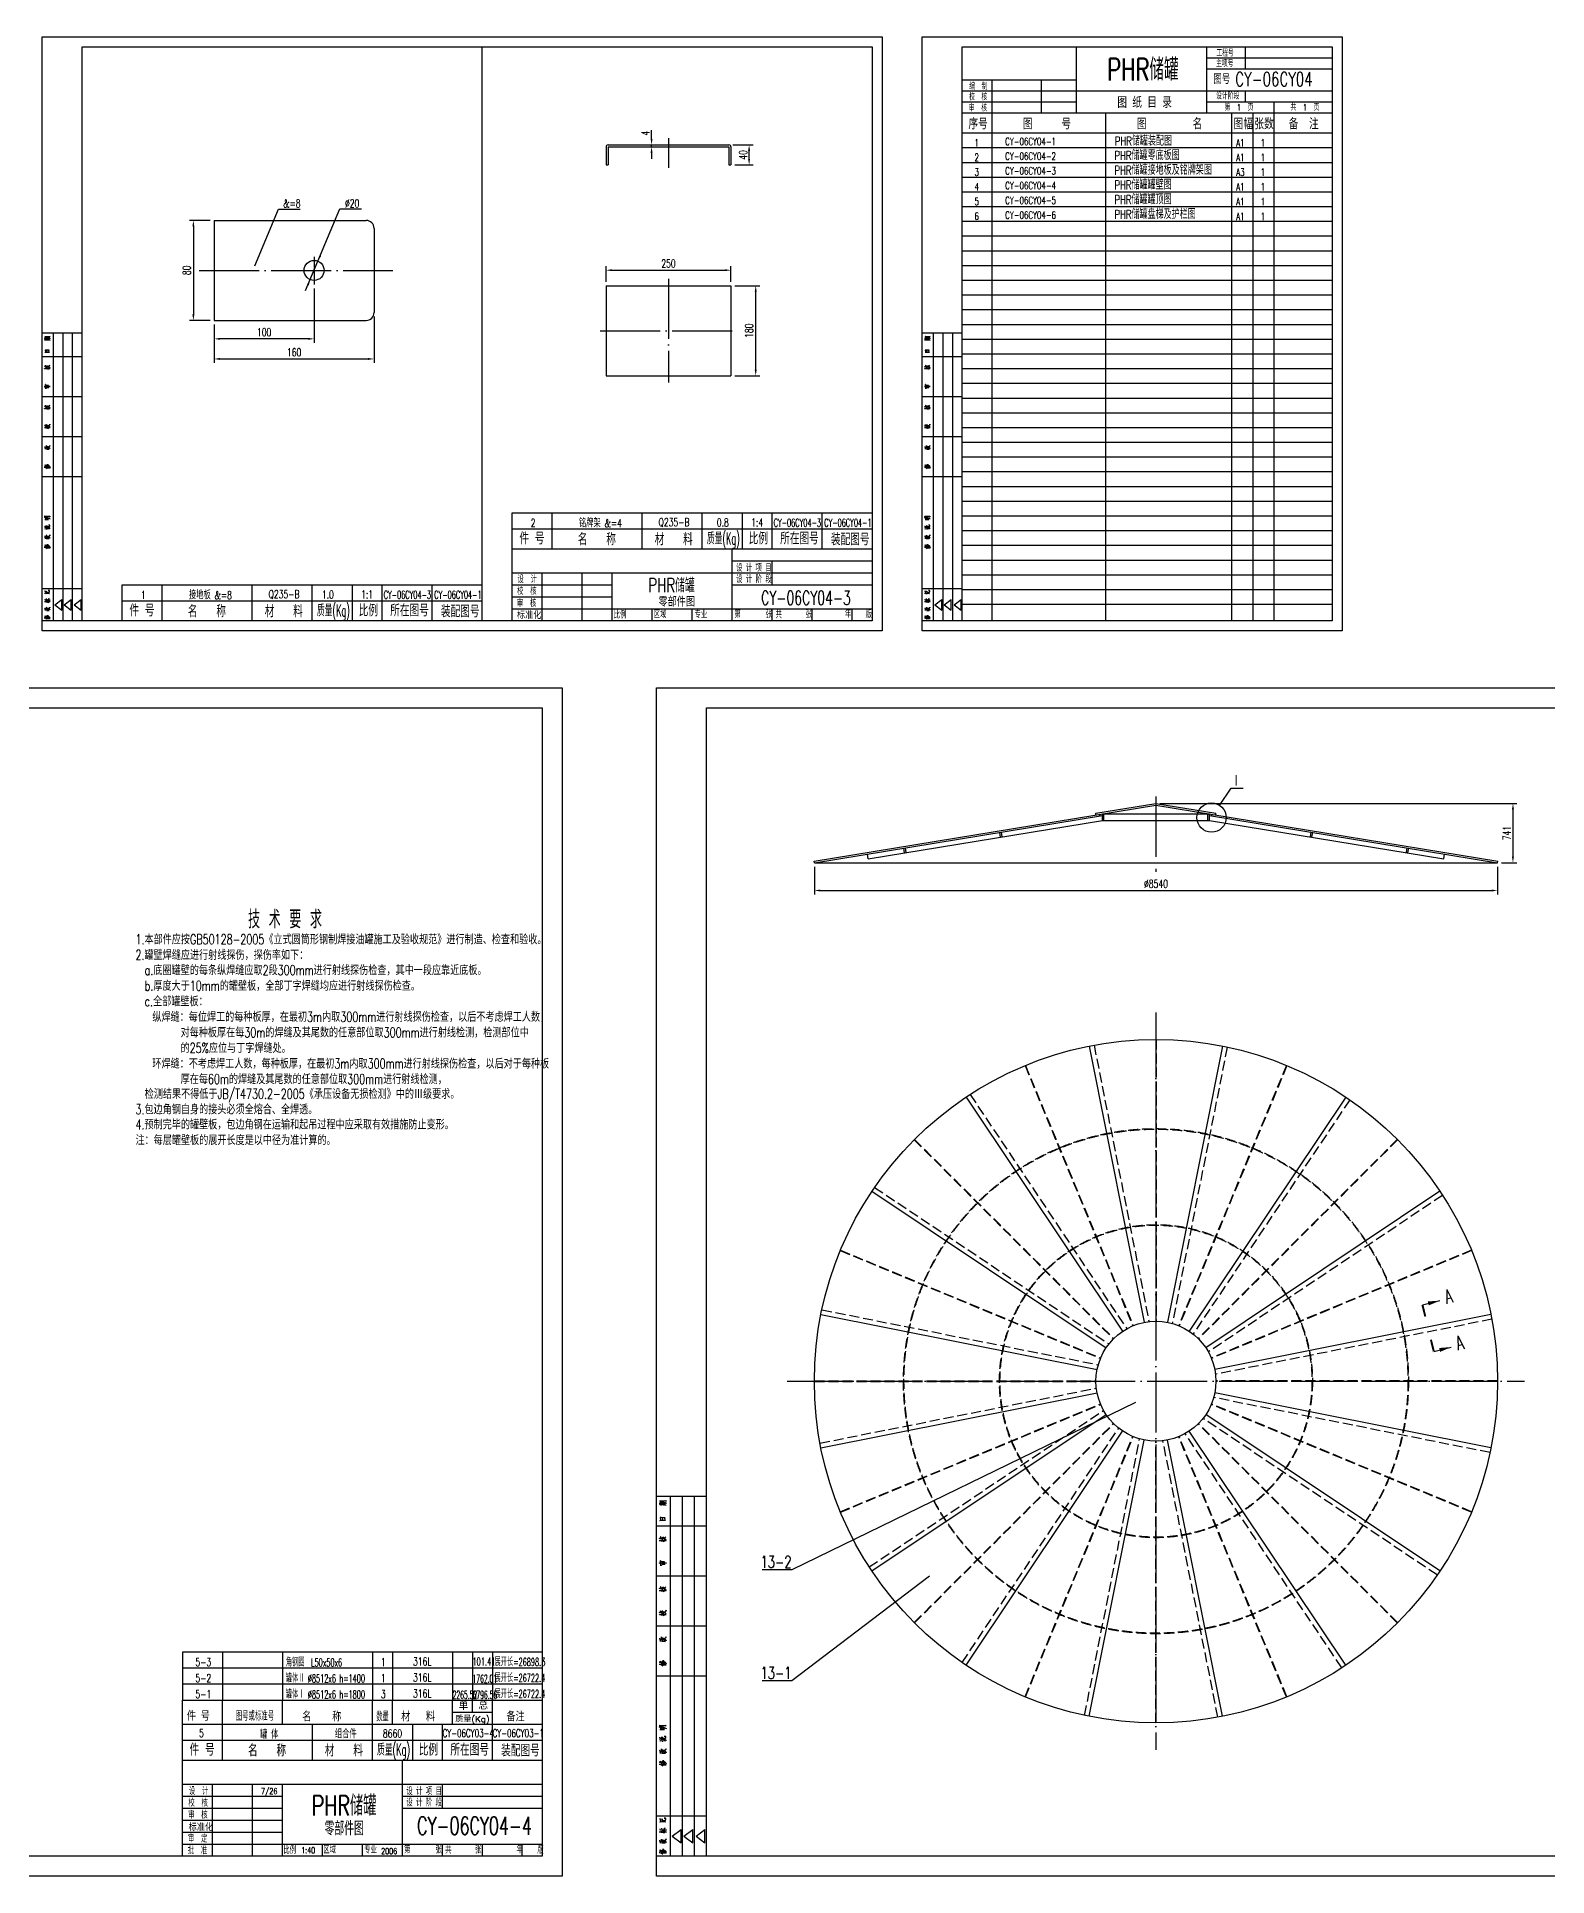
# Model space of a CAD drawing. Extents: x -7275 to 35952, y -7123 to 31390.
# Drawn here: x 7205 to 26087, y 8403 to 31390 of the extents above; entities that cross this region are included whole.
import ezdxf
from ezdxf.enums import TextEntityAlignment as Align

# ---------------------------------------------------------------- set-up
doc = ezdxf.new("R2010")
doc.units = 0
doc.header["$LTSCALE"] = 25
doc.header["$MEASUREMENT"] = 0
doc.linetypes.add('DASHDOT-M', pattern=[36, 30, -3, 0, -3])
doc.linetypes.add('HIDDEN-M', pattern=[7, 5, -2])
doc.layers.get('0').update_dxf_attribs({"linetype": 'CONTINUOUS'})
for name, color, linetype in [('CDR_DIM', 7, 'CONTINUOUS'), ('CDR_DWG1', 4, 'CONTINUOUS'), ('CDR_DWG2', 2, 'CONTINUOUS'), ('CDR_DWG3', 1, 'DASHDOT-M'), ('CDR_DWG5', 6, 'HIDDEN-M'), ('CDR_TEXT', 7, 'CONTINUOUS')]:
    doc.layers.add(name, color=color, linetype=linetype)
doc.styles.add('HZ', font='ROMANS.shx', dxfattribs={"width": 0.7, "height": 100, "bigfont": 'HZ.shx'})

# ---------------------------------------------------------------- blocks, each defined once
blk = doc.blocks.new('SML')
at = {"color": 4, "linetype": 'Continuous'}
for p, q in [((0, 0), (0, 18)), ((0, 10), (180, 10)), ((20, 0), (20, 18)), ((65, 0), (65, 18)), ((95, 0), (95, 18)), ((115, 18), (115, 0)), ((130, 0), (130, 18)), ((155, 0), (155, 18))]:
    blk.add_line(p, q, dxfattribs=at)
at = {"color": 7, "linetype": 'Continuous'}
blk.add_line((0, 18), (180, 18), dxfattribs=at)
at = {"color": 7, "linetype": 'Continuous', "style": 'HZ'}
for s, width, p in [('质量(Kg)', 0.5, (97.34, 2.26)), ('件 号', 0.7, (3.62, 2.26)), ('名   称', 0.7, (32.84, 1.84)), ('材   料', 0.7, (71.25, 1.84)), ('比例', 0.7, (118.23, 2.26)), ('所在图号', 0.7, (134, 2.26)), ('装配图号', 0.7, (159.38, 1.84))]:
    blk.add_text(s, height=6, dxfattribs=dict(at, width=width)).set_placement(p)
blk = doc.blocks.new('MLF')
blk.add_line((180, 8), (0, 8))
at = {"color": 4}
for p, q in [((0, 8), (0, 0)), ((20, 8), (20, 0)), ((50, 8), (50, 0)), ((95, 8), (95, 0)), ((105, 8), (105, 0)), ((135, 8), (135, 0)), ((145, 8), (145, 0)), ((155, 8), (155, 0))]:
    blk.add_line(p, q, dxfattribs=at)
blk = doc.blocks.new('MLR')
at = {"color": 4}
for p, q in [((0, 0), (0, 12)), ((0, 12), (180, 12)), ((20, 0), (20, 12)), ((50, 0), (50, 12)), ((95, 0), (95, 12)), ((105, 0), (105, 12)), ((135, 0), (135, 12)), ((145, 6), (145, 12)), ((155, 0), (155, 12))]:
    blk.add_line(p, q, dxfattribs=at)
blk.add_line((135, 6), (155, 6))
at = {"style": 'HZ'}
for s, p in [('单', (138.18, 7.18)), ('总', (148.03, 7.33))]:
    blk.add_text(s, height=4, dxfattribs=at).set_placement(p)
for s, width, p in [('件 号', 0.7, (2.27, 1.69)), ('图号或标准号', 0.492204, (26.68, 1.69)), ('名    称', 0.7, (59.95, 1.35)), ('数量', 0.471468, (97, 1.35)), ('材   料', 0.7, (109.4, 1.35)), ('备注', 0.7, (162.07, 1.35))]:
    blk.add_text(s, height=5, dxfattribs=dict(at, width=width)).set_placement(p)
at = {"style": 'HZ', "width": 1.22708}
blk.add_text('质量(Kg)', height=3, dxfattribs=at).set_placement((136.46, 1.01), (153.64, 1.01), align=Align.FIT)
blk = doc.blocks.new('TUQA')
at = {"color": 4, "linetype": 'Continuous'}
for p, q in [((-25, 180), (0, 180)), ((-18, 0), (-18, 180)), ((0, 165), (-24.85, 165)), ((0, 140), (-24.85, 140)), ((0, 115), (-24.85, 115)), ((0, 90), (-24.85, 90)), ((0, 20), (-24.85, 20)), ((0, 0), (-25, 0))]:
    blk.add_line(p, q, dxfattribs=at)
at = {"color": 7, "linetype": 'Continuous'}
for p, q in [((-12, 0), (-12, 180)), ((-6, 0), (-6, 180))]:
    blk.add_line(p, q, dxfattribs=at)
at = {"color": 1, "linetype": 'Continuous'}
for p, q in [((-17.08, 10), (-12.71, 13.35)), ((-17.08, 10), (-12.71, 6.65)), ((-12.71, 6.65), (-12.71, 13.35)), ((-11.26, 10), (-6.89, 13.35)), ((-11.26, 10), (-6.89, 6.65)), ((-6.89, 6.65), (-6.89, 13.35)), ((-5.11, 10), (-0.75, 13.35)), ((-5.11, 10), (-0.75, 6.65)), ((-0.75, 6.65), (-0.75, 13.35))]:
    blk.add_line(p, q, dxfattribs=at)
at = {"color": 7, "linetype": 'Continuous'}
for points in [[(-23.7, 176.39), (-23.53, 176.44), (-23.53, 176.44), (-21.25, 176.36)], [(-23.53, 175.69), (-23.35, 175.74), (-23.35, 175.74), (-21.17, 175.74)], [(-23.3, 176.96), (-22.98, 177.03), (-22.98, 177.03), (-22.33, 177.03), (-22.33, 177.03), (-21.63, 177.01), (-21.63, 177.01), (-21.2, 176.96), (-21.2, 176.96), (-20.73, 176.83), (-20.73, 176.83), (-20.44, 176.69), (-20.44, 176.69), (-20, 176.41)], [(-22.95, 177.03), (-23.09, 177.78), (-23.09, 177.78), (-23.18, 177.7), (-23.18, 177.7), (-22.27, 177.7), (-22.27, 177.7), (-22.22, 177.7), (-22.22, 177.7), (-20.9, 177.73), (-20.9, 177.73), (-20.41, 177.7), (-20.41, 177.7), (-20.12, 177.68), (-20.12, 177.68), (-20.03, 177.65), (-20.03, 177.65), (-20.41, 177.28), (-20.41, 177.28), (-20.15, 177.63)], [(-22.74, 175.3), (-22.92, 176.76)], [(-22.25, 175.77), (-22.33, 176.21)], [(-22.22, 177.06), (-22.3, 177.48)], [(-21.75, 175.79), (-21.84, 176.19)], [(-21.46, 177.01), (-21.46, 177.06), (-21.46, 177.06), (-21.55, 177.45)], [(-21.08, 175.22), (-21.31, 176.76), (-21.31, 176.76), (-21.34, 176.69), (-21.34, 176.69), (-21.25, 176.59)], [(-20.99, 176.19), (-20.64, 176.46), (-20.64, 176.46), (-20.5, 176.46), (-20.5, 176.46), (-20.76, 176.36)], [(-20.9, 175.79), (-20.76, 175.77), (-20.76, 175.77), (-20.47, 175.57), (-20.47, 175.57), (-20.26, 175.4), (-20.26, 175.4), (-20.12, 175.22)], [(-23.27, 167.87), (-22.98, 167.92), (-22.98, 167.92), (-22.33, 167.94), (-22.33, 167.94), (-21.66, 167.97), (-21.66, 167.97), (-21.57, 167.97), (-21.57, 167.97), (-21.11, 167.97), (-21.11, 167.97), (-20.5, 167.97), (-20.5, 167.97), (-20.7, 167.97), (-20.7, 167.97), (-20.88, 168.93), (-20.88, 168.93), (-20.67, 169.13), (-20.67, 169.13), (-20.93, 169.18), (-20.93, 169.18), (-21.28, 169.18), (-21.28, 169.18), (-21.95, 169.21), (-21.95, 169.21), (-22.65, 169.23), (-22.65, 169.23), (-23.24, 169.23), (-23.24, 169.23), (-23.15, 169.26), (-23.15, 169.26), (-22.95, 167.94)], [(-21.9, 167.97), (-22.07, 168.93), (-22.07, 168.93), (-22.1, 168.83), (-22.1, 168.83), (-21.98, 168.61)], [(-23.65, 157.77), (-23.5, 157.87), (-23.5, 157.87), (-23.53, 157.84), (-23.53, 157.84), (-20.09, 157.84), (-20.09, 157.84), (-20.35, 157.82), (-20.35, 157.82), (-20.64, 157.84)], [(-23.59, 158.83), (-23.3, 159.01), (-23.3, 159.01), (-23.18, 159.03), (-23.18, 159.03), (-23.09, 159.01)], [(-22.65, 158.41), (-22.89, 159.8), (-22.89, 159.8), (-22.92, 159.7), (-22.92, 159.7), (-22.83, 159.5)], [(-22.68, 158.91), (-22.51, 158.88), (-22.51, 158.88), (-21.81, 158.46), (-21.81, 158.46), (-21.78, 158.41), (-21.78, 158.41), (-21.98, 159.18)], [(-22.62, 158.21), (-22.45, 157.25)], [(-22.42, 157.87), (-21.95, 157.64), (-21.95, 157.64), (-21.6, 157.47), (-21.6, 157.47), (-21.34, 157.32), (-21.34, 157.32), (-21.08, 157.12)], [(-22.36, 159.33), (-22.22, 159.3), (-22.22, 159.3), (-21.78, 159.01), (-21.78, 159.01), (-21.75, 158.98), (-21.75, 158.98), (-21.46, 158.76), (-21.46, 158.76), (-21.17, 158.51), (-21.17, 158.51), (-20.9, 158.24)], [(-22.22, 157.87), (-21.87, 158.19)], [(-21.78, 159.5), (-21.57, 159.43), (-21.57, 159.43), (-21.11, 159.13), (-21.11, 159.13), (-20.82, 158.83), (-20.82, 158.83), (-20.5, 158.51), (-20.5, 158.51), (-20.26, 158.24), (-20.26, 158.24), (-20.09, 158.02)], [(-20.99, 159.03), (-20.5, 159.53), (-20.5, 159.53), (-20.26, 159.63), (-20.26, 159.63), (-20.55, 159.48)], [(-22.86, 145.52), (-23.03, 147.75), (-23.03, 147.75), (-23.12, 147.7), (-23.12, 147.7), (-22.65, 147.4)], [(-21.2, 147.11), (-21.05, 147.21), (-21.05, 147.21), (-22.45, 147.36), (-22.45, 147.36), (-22.33, 147.4), (-22.33, 147.4), (-22.13, 145.84)], [(-23.68, 146.41), (-23.38, 146.56), (-23.38, 146.56), (-23.18, 146.61)], [(-23.18, 145.52), (-22.92, 145.52), (-22.92, 145.52), (-22.71, 145.47), (-22.71, 145.47), (-22.51, 145.42), (-22.51, 145.42), (-22.36, 145.37)], [(-22.77, 146.51), (-22.71, 146.56), (-22.71, 146.56), (-20.06, 146.54), (-20.06, 146.54), (-20.32, 146.49), (-20.32, 146.49), (-20.64, 146.54)], [(-22.39, 145.74), (-22.13, 145.79), (-22.13, 145.79), (-20.85, 145.89), (-20.85, 145.89), (-21.08, 145.87), (-21.08, 145.87), (-21.2, 147.11), (-21.2, 147.11), (-21.23, 146.96), (-21.23, 146.96), (-21.17, 146.69)], [(-21.66, 146.09), (-21.78, 146.98)], [(-23.65, 132.77), (-23.5, 132.87), (-23.5, 132.87), (-23.53, 132.84), (-23.53, 132.84), (-20.09, 132.84), (-20.09, 132.84), (-20.35, 132.82), (-20.35, 132.82), (-20.64, 132.84)], [(-23.59, 133.83), (-23.3, 134.01), (-23.3, 134.01), (-23.18, 134.03), (-23.18, 134.03), (-23.09, 134.01)], [(-22.65, 133.41), (-22.89, 134.8), (-22.89, 134.8), (-22.92, 134.7), (-22.92, 134.7), (-22.83, 134.5)], [(-22.68, 133.91), (-22.51, 133.88), (-22.51, 133.88), (-21.81, 133.46), (-21.81, 133.46), (-21.78, 133.41), (-21.78, 133.41), (-21.98, 134.18)], [(-22.62, 133.21), (-22.45, 132.25)], [(-22.42, 132.87), (-21.95, 132.64), (-21.95, 132.64), (-21.6, 132.47), (-21.6, 132.47), (-21.34, 132.32), (-21.34, 132.32), (-21.08, 132.12)], [(-22.36, 134.33), (-22.22, 134.3), (-22.22, 134.3), (-21.78, 134.01), (-21.78, 134.01), (-21.75, 133.98), (-21.75, 133.98), (-21.46, 133.76), (-21.46, 133.76), (-21.17, 133.51), (-21.17, 133.51), (-20.9, 133.24)], [(-22.22, 132.87), (-21.87, 133.19)], [(-21.78, 134.5), (-21.57, 134.43), (-21.57, 134.43), (-21.11, 134.13), (-21.11, 134.13), (-20.82, 133.83), (-20.82, 133.83), (-20.5, 133.51), (-20.5, 133.51), (-20.26, 133.24), (-20.26, 133.24), (-20.09, 133.02)], [(-20.99, 134.03), (-20.5, 134.53), (-20.5, 134.53), (-20.26, 134.63), (-20.26, 134.63), (-20.55, 134.48)], [(-23.65, 121.81), (-23.38, 121.96), (-23.38, 121.96), (-23.21, 122.01), (-23.21, 122.01), (-23.03, 122.01)], [(-23.65, 120.79), (-23.47, 120.92), (-23.47, 120.92), (-23.53, 120.87), (-23.53, 120.87), (-20.09, 120.87), (-20.09, 120.87), (-20.29, 120.82), (-20.29, 120.82), (-20.58, 120.87)], [(-22.71, 121.44), (-22.92, 122.7), (-22.92, 122.7), (-22.95, 122.6), (-22.95, 122.6), (-22.89, 122.48)], [(-22.68, 121.21), (-22.48, 120.27)], [(-22.51, 122.23), (-22.19, 122.53), (-22.19, 122.53), (-22.04, 122.6), (-22.04, 122.6), (-21.87, 122.7)], [(-22.51, 121.76), (-22.27, 121.74), (-22.27, 121.74), (-21.87, 121.49), (-21.87, 121.49), (-21.57, 121.31), (-21.57, 121.31), (-21.46, 121.21)], [(-22.48, 120.87), (-22.07, 120.72), (-22.07, 120.72), (-21.72, 120.55), (-21.72, 120.55), (-21.4, 120.37), (-21.4, 120.37), (-21.11, 120.17)], [(-22.33, 120.89), (-21.95, 121.24)], [(-22.07, 122.21), (-21.84, 122.23), (-21.84, 122.23), (-21.43, 122.08), (-21.43, 122.08), (-21.11, 121.93), (-21.11, 121.93), (-20.85, 121.76), (-20.85, 121.76), (-20.64, 121.61), (-20.64, 121.61), (-20.44, 121.46), (-20.44, 121.46), (-20.26, 121.29), (-20.26, 121.29), (-20.09, 121.07)], [(-21.66, 121.54), (-21.6, 121.61), (-21.6, 121.61), (-20.26, 122.48), (-20.26, 122.48), (-20.23, 122.95), (-20.23, 122.95), (-20.32, 122.5), (-20.32, 122.5), (-20.44, 122.38)], [(-23.62, 108.88), (-23.27, 108.83), (-23.27, 108.83), (-22.8, 108.68), (-22.8, 108.68), (-22.3, 108.49), (-22.3, 108.49), (-21.98, 108.34), (-21.98, 108.34), (-21.75, 108.24), (-21.75, 108.24), (-21.55, 108.14)], [(-22.95, 107.25), (-23.09, 108.24), (-23.09, 108.24), (-23.18, 108.14), (-23.18, 108.14), (-22.16, 108.02), (-22.16, 108.02), (-22.16, 108.14), (-22.16, 108.14), (-22.04, 107.4), (-22.04, 107.4), (-22.3, 107.35), (-22.3, 107.35), (-21.98, 107.4), (-21.98, 107.4), (-20.67, 107.37)], [(-22.25, 108.49), (-22.42, 109.6), (-22.42, 109.6), (-22.45, 109.48), (-22.45, 109.48), (-22.39, 109.28)], [(-22.3, 109.11), (-22.13, 109.11), (-22.13, 109.11), (-21.66, 109.01), (-21.66, 109.01), (-21.4, 108.91), (-21.4, 108.91), (-21.17, 108.81), (-21.17, 108.81), (-20.96, 108.68), (-20.96, 108.68), (-20.76, 108.54), (-20.76, 108.54), (-20.55, 108.36), (-20.55, 108.36), (-20.41, 108.16), (-20.41, 108.16), (-20.26, 107.97), (-20.26, 107.97), (-20.2, 107.82), (-20.2, 107.82), (-20.15, 107.67)], [(-21.87, 108.36), (-21.84, 108.44), (-21.84, 108.44), (-20.26, 109.21), (-20.26, 109.21), (-20.23, 109.68), (-20.23, 109.68), (-20.32, 109.23), (-20.32, 109.23), (-20.5, 109.11)], [(-20.55, 107.3), (-21.34, 108.07)], [(-23.68, 96.04), (-23.5, 96.02), (-23.5, 96.02), (-23.03, 95.79), (-23.03, 95.79), (-22.98, 95.79), (-22.98, 95.79), (-22.62, 95.59), (-22.62, 95.59), (-22.33, 95.42), (-22.33, 95.42), (-22.1, 95.25), (-22.1, 95.25), (-21.9, 95.1)], [(-23.62, 96.93), (-23.18, 96.76), (-23.18, 96.76), (-22.83, 96.61), (-22.83, 96.61), (-22.57, 96.44), (-22.57, 96.44), (-22.51, 96.41), (-22.51, 96.41), (-22.3, 96.29)], [(-23.06, 96.71), (-23.03, 96.81), (-23.03, 96.81), (-23.15, 97.55), (-23.15, 97.55), (-23.21, 97.5), (-23.21, 97.5), (-22.8, 97.26), (-22.8, 97.26), (-22.45, 97.03), (-22.45, 97.03), (-22.22, 96.83), (-22.22, 96.83), (-22.01, 96.61), (-22.01, 96.61), (-21.81, 96.39), (-21.81, 96.39), (-21.69, 96.24)], [(-22.77, 96.61), (-22.74, 96.71), (-22.74, 96.71), (-21.69, 97.68), (-21.69, 97.68), (-21.72, 98), (-21.72, 98), (-21.72, 97.68), (-21.72, 97.68), (-21.84, 97.55)], [(-22.68, 95.69), (-20.12, 95.69), (-20.12, 95.69), (-20.35, 95.64), (-20.35, 95.64), (-20.79, 95.69)], [(-22.6, 96.07), (-20.9, 96.07), (-20.9, 96.07), (-21.11, 96.04), (-21.11, 96.04), (-21.25, 96.07)], [(-21.98, 97.03), (-21.9, 97.01), (-21.9, 97.01), (-21.87, 96.98), (-21.87, 96.98), (-21.63, 96.74), (-21.63, 96.74), (-21.43, 96.54), (-21.43, 96.54), (-21.28, 96.36)], [(-21.63, 97.23), (-21.52, 97.18), (-21.52, 97.18), (-21.46, 97.16), (-21.46, 97.16), (-21.17, 96.88), (-21.17, 96.88), (-21.14, 96.83), (-21.14, 96.83), (-20.99, 96.69), (-20.99, 96.69), (-20.85, 96.49), (-20.85, 96.49), (-20.7, 96.29)], [(-21.28, 97.45), (-21.08, 97.38), (-21.08, 97.38), (-20.79, 97.11), (-20.79, 97.11), (-20.55, 96.86), (-20.55, 96.86), (-20.41, 96.61), (-20.41, 96.61), (-20.23, 96.36), (-20.23, 96.36), (-20.12, 96.14), (-20.12, 96.14), (-20.06, 95.97)], [(-23.59, 64.51), (-23.27, 64.59), (-23.27, 64.59), (-22.6, 64.59), (-22.6, 64.59), (-22.04, 64.56), (-22.04, 64.56), (-21.6, 64.49), (-21.6, 64.49), (-21.2, 64.36), (-21.2, 64.36), (-20.76, 64.16), (-20.76, 64.16), (-20.44, 63.97), (-20.44, 63.97), (-20.2, 63.74), (-20.2, 63.74), (-20.15, 63.67)], [(-23.27, 64.61), (-23.3, 64.63), (-23.3, 64.63), (-23.38, 65.55), (-23.38, 65.55), (-23.5, 65.4), (-23.5, 65.4), (-23.3, 65.4), (-23.3, 65.4), (-21.14, 65.38), (-21.14, 65.38), (-20.73, 65.38), (-20.73, 65.38), (-20.44, 65.38), (-20.44, 65.38), (-20.12, 65.33), (-20.12, 65.33), (-20.64, 64.91)], [(-22.42, 64.61), (-22.42, 64.66), (-22.42, 64.66), (-22.54, 65.21), (-22.54, 65.21), (-22.57, 65.13), (-22.57, 65.13), (-22.54, 65.06)], [(-21.69, 64.56), (-21.72, 64.61), (-21.72, 64.61), (-21.81, 65.18), (-21.81, 65.18), (-21.84, 65.08), (-21.84, 65.08), (-21.75, 64.98)], [(-23.65, 59.28), (-23.47, 59.3), (-23.47, 59.3), (-22.57, 58.98)], [(-23.44, 58.36), (-23.38, 58.41), (-23.38, 58.41), (-23.03, 58.66), (-23.03, 58.66), (-22.8, 58.68)], [(-23.27, 63.3), (-22.95, 63.37), (-22.95, 63.37), (-21.02, 63.4), (-21.02, 63.4), (-21.25, 63.35), (-21.25, 63.35), (-21.28, 63.4), (-21.28, 63.4), (-21.37, 63.82), (-21.37, 63.82), (-21.11, 63.97), (-21.11, 63.97), (-21.23, 63.99), (-21.23, 63.99), (-22.19, 64.02), (-22.19, 64.02), (-23.15, 64.02), (-23.15, 64.02), (-23.03, 64.06), (-23.03, 64.06), (-23, 63.97), (-23, 63.97), (-22.95, 63.4)], [(-23.24, 57.45), (-22.95, 57.77), (-22.95, 57.77), (-22.8, 57.84), (-22.8, 57.84), (-22.98, 57.74)], [(-22.68, 58.34), (-22.51, 58.39), (-22.51, 58.39), (-21.57, 58.41), (-21.57, 58.41), (-21.75, 58.36), (-21.75, 58.36), (-21.87, 59.33), (-21.87, 59.33), (-21.87, 59.26), (-21.87, 59.26), (-22.68, 59.33), (-22.68, 59.33), (-22.65, 59.38), (-22.65, 59.38), (-22.51, 58.41)], [(-22.16, 63.42), (-22.25, 63.79), (-22.25, 63.79), (-22.25, 63.77)], [(-22.04, 57.1), (-22.01, 57.2), (-22.01, 57.2), (-22.16, 57.87), (-22.16, 57.87), (-22.22, 57.77), (-22.22, 57.77), (-20.47, 57.74), (-20.47, 57.74), (-20.47, 57.72), (-20.47, 57.72), (-21.28, 58.29)], [(-21.72, 58.98), (-21.52, 59.01), (-21.52, 59.01), (-20.64, 58.98), (-20.64, 58.98), (-20.41, 59.01), (-20.41, 59.01), (-20.29, 59.08), (-20.29, 59.08), (-20.26, 59.18), (-20.26, 59.18), (-20.26, 59.85), (-20.26, 59.85), (-21.08, 59.8)], [(-21.69, 58.66), (-21.43, 58.64), (-21.43, 58.64), (-21.08, 58.56), (-21.08, 58.56), (-20.7, 58.39), (-20.7, 58.39), (-20.5, 58.24), (-20.5, 58.24), (-20.23, 58.02), (-20.23, 58.02), (-20.06, 57.82)], [(-23.68, 46.04), (-23.5, 46.02), (-23.5, 46.02), (-23.03, 45.79), (-23.03, 45.79), (-22.98, 45.79), (-22.98, 45.79), (-22.62, 45.59), (-22.62, 45.59), (-22.33, 45.42), (-22.33, 45.42), (-22.1, 45.25), (-22.1, 45.25), (-21.9, 45.1)], [(-23.62, 52.93), (-23.27, 52.88), (-23.27, 52.88), (-22.8, 52.73), (-22.8, 52.73), (-22.3, 52.54), (-22.3, 52.54), (-21.98, 52.39), (-21.98, 52.39), (-21.75, 52.29), (-21.75, 52.29), (-21.55, 52.19)], [(-23.62, 46.93), (-23.18, 46.76), (-23.18, 46.76), (-22.83, 46.61), (-22.83, 46.61), (-22.57, 46.44), (-22.57, 46.44), (-22.51, 46.41), (-22.51, 46.41), (-22.3, 46.29)], [(-23.06, 46.71), (-23.03, 46.81), (-23.03, 46.81), (-23.15, 47.55), (-23.15, 47.55), (-23.21, 47.5), (-23.21, 47.5), (-22.8, 47.26), (-22.8, 47.26), (-22.45, 47.03), (-22.45, 47.03), (-22.22, 46.83), (-22.22, 46.83), (-22.01, 46.61), (-22.01, 46.61), (-21.81, 46.39), (-21.81, 46.39), (-21.69, 46.24)], [(-22.95, 51.3), (-23.09, 52.29), (-23.09, 52.29), (-23.18, 52.19), (-23.18, 52.19), (-22.16, 52.07), (-22.16, 52.07), (-22.16, 52.19), (-22.16, 52.19), (-22.04, 51.45), (-22.04, 51.45), (-22.3, 51.4), (-22.3, 51.4), (-21.98, 51.45), (-21.98, 51.45), (-20.67, 51.42)], [(-22.77, 46.61), (-22.74, 46.71), (-22.74, 46.71), (-21.69, 47.68), (-21.69, 47.68), (-21.72, 48), (-21.72, 48), (-21.72, 47.68), (-21.72, 47.68), (-21.84, 47.55)], [(-22.6, 46.07), (-20.9, 46.07), (-20.9, 46.07), (-21.11, 46.04), (-21.11, 46.04), (-21.25, 46.07)], [(-22.25, 52.54), (-22.42, 53.65), (-22.42, 53.65), (-22.45, 53.53), (-22.45, 53.53), (-22.39, 53.33)], [(-22.3, 53.16), (-22.13, 53.16), (-22.13, 53.16), (-21.66, 53.06), (-21.66, 53.06), (-21.4, 52.96), (-21.4, 52.96), (-21.17, 52.86), (-21.17, 52.86), (-20.96, 52.73), (-20.96, 52.73), (-20.76, 52.59), (-20.76, 52.59), (-20.55, 52.41), (-20.55, 52.41), (-20.41, 52.21), (-20.41, 52.21), (-20.26, 52.02), (-20.26, 52.02), (-20.2, 51.87), (-20.2, 51.87), (-20.15, 51.72)], [(-21.98, 47.03), (-21.9, 47.01), (-21.9, 47.01), (-21.87, 46.98), (-21.87, 46.98), (-21.63, 46.74), (-21.63, 46.74), (-21.43, 46.54), (-21.43, 46.54), (-21.28, 46.36)], [(-21.87, 52.41), (-21.84, 52.49), (-21.84, 52.49), (-20.26, 53.26), (-20.26, 53.26), (-20.23, 53.73), (-20.23, 53.73), (-20.32, 53.28), (-20.32, 53.28), (-20.5, 53.16)], [(-21.63, 47.23), (-21.52, 47.18), (-21.52, 47.18), (-21.46, 47.16), (-21.46, 47.16), (-21.17, 46.88), (-21.17, 46.88), (-21.14, 46.83), (-21.14, 46.83), (-20.99, 46.69), (-20.99, 46.69), (-20.85, 46.49), (-20.85, 46.49), (-20.7, 46.29)], [(-20.55, 51.35), (-21.34, 52.12)], [(-21.28, 47.45), (-21.08, 47.38), (-21.08, 47.38), (-20.79, 47.11), (-20.79, 47.11), (-20.55, 46.86), (-20.55, 46.86), (-20.41, 46.61), (-20.41, 46.61), (-20.23, 46.36), (-20.23, 46.36), (-20.12, 46.14), (-20.12, 46.14), (-20.06, 45.97)], [(-22.68, 45.69), (-20.12, 45.69), (-20.12, 45.69), (-20.35, 45.64), (-20.35, 45.64), (-20.79, 45.69)], [(-23.03, 17.77), (-23.18, 18.76), (-23.18, 18.76), (-23.27, 18.7), (-23.27, 18.7), (-22.22, 18.57), (-22.22, 18.57), (-22.22, 18.7), (-22.22, 18.7), (-22.13, 17.86)], [(-22.45, 17.81), (-22.01, 17.86), (-22.01, 17.86), (-21.02, 17.86), (-21.02, 17.86), (-20.7, 17.88), (-20.7, 17.88), (-20.55, 17.92), (-20.55, 17.92), (-20.47, 17.99), (-20.47, 17.99), (-20.41, 18.09), (-20.41, 18.09), (-20.38, 18.27), (-20.38, 18.27), (-20.35, 18.46), (-20.35, 18.46), (-20.44, 19), (-20.44, 19), (-21.2, 18.96), (-21.2, 18.96), (-20.44, 18.96)], [(-23.65, 12.12), (-20.58, 12.09), (-20.58, 12.09), (-20.03, 12.05), (-20.03, 12.05), (-20.32, 12.03), (-20.32, 12.03), (-20.64, 12.07)], [(-23.38, 17.04), (-23.15, 17.29), (-23.15, 17.29), (-23.03, 17.36), (-23.03, 17.36), (-22.89, 17.36), (-22.89, 17.36), (-23.09, 17.34)], [(-23, 12.78), (-23.18, 13.65)], [(-22.39, 11.62), (-22.57, 12.55)], [(-22.13, 16.8), (-22.27, 17.36), (-22.27, 17.36), (-22.36, 17.27), (-22.36, 17.27), (-20.67, 17.23), (-20.67, 17.23), (-20.5, 17.14), (-20.5, 17.14), (-21.31, 17.66)], [(-22.36, 12.12), (-22.01, 12.01), (-22.01, 12.01), (-21.6, 11.83), (-21.6, 11.83), (-21.23, 11.64), (-21.23, 11.64), (-20.93, 11.47)], [(-22.13, 12.59), (-22.33, 13.99)], [(-22.13, 13.15), (-21.95, 13.22), (-21.95, 13.22), (-20.5, 13.22), (-20.5, 13.22), (-20.17, 13.19), (-20.17, 13.19), (-20.06, 13.17), (-20.06, 13.17), (-20.52, 12.76), (-20.52, 12.76), (-20.12, 13.17)], [(-22.07, 12.16), (-21.69, 12.48)], [(-21.66, 12.87), (-21.55, 12.85), (-21.55, 12.85), (-20.67, 12.4)], [(-21.55, 13.5), (-20.96, 13.88), (-20.96, 13.88), (-20.73, 13.95), (-20.73, 13.95), (-21.11, 13.8)], [(-23.68, 1.91), (-23.5, 1.88), (-23.5, 1.88), (-23.03, 1.69), (-23.03, 1.69), (-22.98, 1.69), (-22.98, 1.69), (-22.62, 1.52), (-22.62, 1.52), (-22.33, 1.37), (-22.33, 1.37), (-22.1, 1.22), (-22.1, 1.22), (-21.9, 1.09)], [(-23.62, 7.91), (-23.27, 7.86), (-23.27, 7.86), (-22.8, 7.73), (-22.8, 7.73), (-22.3, 7.56), (-22.3, 7.56), (-21.98, 7.43), (-21.98, 7.43), (-21.75, 7.35), (-21.75, 7.35), (-21.55, 7.26)], [(-23.62, 2.68), (-23.18, 2.53), (-23.18, 2.53), (-22.83, 2.4), (-22.83, 2.4), (-22.57, 2.25), (-22.57, 2.25), (-22.51, 2.23), (-22.51, 2.23), (-22.3, 2.12)], [(-23.06, 2.49), (-23.03, 2.58), (-23.03, 2.58), (-23.15, 3.22), (-23.15, 3.22), (-23.21, 3.18), (-23.21, 3.18), (-22.8, 2.96), (-22.8, 2.96), (-22.45, 2.77), (-22.45, 2.77), (-22.22, 2.6), (-22.22, 2.6), (-22.01, 2.4), (-22.01, 2.4), (-21.81, 2.21), (-21.81, 2.21), (-21.69, 2.08)], [(-22.95, 6.48), (-23.09, 7.35), (-23.09, 7.35), (-23.18, 7.26), (-23.18, 7.26), (-22.16, 7.15), (-22.16, 7.15), (-22.16, 7.26), (-22.16, 7.26), (-22.04, 6.61), (-22.04, 6.61), (-22.3, 6.57), (-22.3, 6.57), (-21.98, 6.61), (-21.98, 6.61), (-20.67, 6.59)], [(-22.77, 2.4), (-22.74, 2.49), (-22.74, 2.49), (-21.69, 3.33), (-21.69, 3.33), (-21.72, 3.61), (-21.72, 3.61), (-21.72, 3.33), (-21.72, 3.33), (-21.84, 3.22)], [(-22.68, 1.6), (-20.12, 1.6), (-20.12, 1.6), (-20.35, 1.56), (-20.35, 1.56), (-20.79, 1.6)], [(-22.6, 1.93), (-20.9, 1.93), (-20.9, 1.93), (-21.11, 1.91), (-21.11, 1.91), (-21.25, 1.93)], [(-22.25, 7.56), (-22.42, 8.53), (-22.42, 8.53), (-22.45, 8.42), (-22.45, 8.42), (-22.39, 8.25)], [(-22.3, 8.1), (-22.13, 8.1), (-22.13, 8.1), (-21.66, 8.01), (-21.66, 8.01), (-21.4, 7.93), (-21.4, 7.93), (-21.17, 7.84), (-21.17, 7.84), (-20.96, 7.73), (-20.96, 7.73), (-20.76, 7.6), (-20.76, 7.6), (-20.55, 7.45), (-20.55, 7.45), (-20.41, 7.28), (-20.41, 7.28), (-20.26, 7.11), (-20.26, 7.11), (-20.2, 6.98), (-20.2, 6.98), (-20.15, 6.85)], [(-21.98, 2.77), (-21.9, 2.75), (-21.9, 2.75), (-21.87, 2.73), (-21.87, 2.73), (-21.63, 2.51), (-21.63, 2.51), (-21.43, 2.34), (-21.43, 2.34), (-21.28, 2.19)], [(-21.87, 7.45), (-21.84, 7.52), (-21.84, 7.52), (-20.26, 8.19), (-20.26, 8.19), (-20.23, 8.6), (-20.23, 8.6), (-20.32, 8.21), (-20.32, 8.21), (-20.5, 8.1)], [(-21.63, 2.94), (-21.52, 2.9), (-21.52, 2.9), (-21.46, 2.88), (-21.46, 2.88), (-21.17, 2.64), (-21.17, 2.64), (-21.14, 2.6), (-21.14, 2.6), (-20.99, 2.47), (-20.99, 2.47), (-20.85, 2.29), (-20.85, 2.29), (-20.7, 2.12)], [(-20.55, 6.53), (-21.34, 7.19)], [(-21.28, 3.14), (-21.08, 3.07), (-21.08, 3.07), (-20.79, 2.83), (-20.79, 2.83), (-20.55, 2.62), (-20.55, 2.62), (-20.41, 2.4), (-20.41, 2.4), (-20.23, 2.19), (-20.23, 2.19), (-20.12, 1.99), (-20.12, 1.99), (-20.06, 1.84)]]:
    blk.add_lwpolyline(points, dxfattribs=at)

msp = doc.modelspace()

# ---------------------------------------------------------------- linework, layer by layer
for p, q in [((12773, 24090), (12773, 31265)), ((21829, 31129), (23400, 31129)), ((18775, 30853), (20197, 30853)), ((21829, 30991), (23400, 30991)), ((18775, 30715), (23400, 30715)), ((18775, 30577), (20197, 30577)), ((21829, 30577), (23400, 30577)), ((18775, 30439), (23400, 30439)), ((14891, 30114), (14891, 30224)), ((23400, 30185), (18775, 30185)), ((14891, 30014), (14891, 30039)), ((14891, 29939), (14891, 29864)), ((15908, 30039), (16160, 30039)), ((16110, 29864), (16110, 29964)), ((23400, 30001), (18775, 30001)), ((15933, 29789), (16160, 29789)), ((23400, 29817), (18775, 29817)), ((23400, 29633), (18775, 29633)), ((23400, 29449), (18775, 29449)), ((9931, 28528), (10226, 29236)), ((10226, 29236), (10496, 29236)), ((10566, 28218), (10994, 29239)), ((10994, 29239), (11264, 29239)), ((23400, 29265), (18775, 29265)), ((9372, 29096), (9113, 29096)), ((9163, 29021), (9163, 27921)), ((23400, 29081), (18775, 29081)), ((23400, 28897), (18775, 28897)), ((14321, 28330), (14321, 28523)), ((15883, 28330), (15883, 28523)), ((23400, 28713), (18775, 28713)), ((23400, 28529), (18775, 28529)), ((14396, 28473), (15808, 28473)), ((15933, 28280), (16243, 28280)), ((23400, 28345), (18775, 28345)), ((10672, 28246), (10672, 27565)), ((16193, 27230), (16193, 28205)), ((23400, 28161), (18775, 28161)), ((9372, 27846), (9113, 27846)), ((11422, 27896), (11422, 27314)), ((23400, 27976), (18775, 27976)), ((9422, 27796), (9422, 27565)), ((9422, 27796), (9422, 27314)), ((10597, 27615), (9497, 27615)), ((23400, 27792), (18775, 27792)), ((23400, 27608), (18775, 27608)), ((9497, 27364), (11347, 27364)), ((23400, 27424), (18775, 27424)), ((15933, 27155), (16243, 27155)), ((23400, 27240), (18775, 27240)), ((23400, 27056), (18775, 27056)), ((23400, 26872), (18775, 26872)), ((23400, 26688), (18775, 26688)), ((23400, 26504), (18775, 26504)), ((23400, 26320), (18775, 26320)), ((23400, 26136), (18775, 26136)), ((23400, 25952), (18775, 25952)), ((23400, 25768), (18775, 25768)), ((23400, 25583), (18775, 25583)), ((23400, 25399), (18775, 25399)), ((23400, 25215), (18775, 25215)), ((23400, 25031), (18775, 25031)), ((23400, 24847), (18775, 24847)), ((23400, 24663), (18775, 24663)), ((23400, 24479), (18775, 24479)), ((23400, 24295), (18775, 24295)), ((21246, 21809), (25709, 21809)), ((25659, 21734), (25659, 21143)), ((16926, 21018), (16926, 20671)), ((25466, 21018), (25466, 20671)), ((25516, 21068), (25709, 21068)), ((17001, 20721), (25391, 20721))]:
    msp.add_line(p, q)
at = {"color": 4, "linetype": 'Continuous'}
for p, q in [((13148, 24990), (17648, 24990)), ((13148, 24090), (13148, 24990)), ((15898, 24090), (15898, 24990)), ((15898, 24840), (17648, 24840)), ((16398, 24540), (16398, 24840)), ((13148, 24690), (15898, 24690)), ((13523, 24090), (13523, 24690)), ((14023, 24090), (14023, 24690)), ((14398, 24090), (14398, 24690)), ((15898, 24540), (17648, 24540)), ((14398, 24240), (15898, 24240)), ((14898, 24090), (14898, 24240)), ((15398, 24090), (15398, 24240)), ((15898, 24240), (17648, 24240)), ((16398, 24090), (16398, 24240)), ((16898, 24090), (16898, 24240)), ((17398, 24090), (17398, 24240)), ((9025, 9853), (13525, 9853)), ((9025, 8653), (9025, 9853)), ((11775, 8653), (11775, 9853)), ((9025, 9553), (13525, 9553)), ((9400, 8653), (9400, 9553)), ((9900, 8653), (9900, 9553)), ((10275, 8653), (10275, 9553)), ((12275, 9253), (12275, 9553)), ((11775, 9253), (13525, 9253)), ((10275, 8803), (11775, 8803)), ((10775, 8653), (10775, 8803)), ((11275, 8653), (11275, 8803)), ((11775, 8803), (13525, 8803)), ((12275, 8653), (12275, 8803)), ((12775, 8653), (12775, 8803)), ((13275, 8653), (13275, 8803))]:
    msp.add_line(p, q, dxfattribs=at)
at = {"color": 7, "linetype": 'Continuous'}
for p, q in [((15898, 24690), (17648, 24690)), ((13148, 24540), (14398, 24540)), ((13148, 24390), (14398, 24390)), ((13148, 24240), (14398, 24240)), ((13148, 24240), (14398, 24240)), ((13148, 24240), (14398, 24240)), ((9025, 9403), (10275, 9403)), ((9025, 9253), (10275, 9253)), ((11775, 9403), (13525, 9403)), ((9025, 9103), (10275, 9103)), ((9025, 8953), (10275, 8953)), ((9025, 8803), (10275, 8803))]:
    msp.add_line(p, q, dxfattribs=at)
at = {"color": 4}
for p, q in [((-6600, 23003), (13525, 23003)), ((13525, 23003), (13525, 8653)), ((15577, 23003), (35702, 23003)), ((15577, 8653), (15577, 23003)), ((13525, 8653), (-6600, 8653)), ((35702, 8653), (15577, 8653))]:
    msp.add_line(p, q, dxfattribs=at)
for points in [[(7273, 23965), (7273, 31390), (17773, 31390), (17773, 23965)], [(18275, 23965), (18275, 31390), (23525, 31390), (23525, 23965)], [(-7225, 8403), (-7225, 23253), (13775, 23253), (13775, 8403)], [(14952, 8403), (14952, 23253), (35952, 23253), (35952, 8403)]]:
    msp.add_lwpolyline(points, close=True)
for points in [[(7773, 24090), (7773, 31265), (17648, 31265), (17648, 24090)], [(18775, 24090), (18775, 31265), (23400, 31265), (23400, 24090)]]:
    msp.add_lwpolyline(points, close=True, dxfattribs=at)
for points in [[(20941, 14322), (16645, 12231), (16274, 12231)], [(18366, 12152), (16645, 10843), (16274, 10843)]]:
    msp.add_lwpolyline(points)
for points in [[(14878, 30114), (14903, 30114), (14891, 30039)], [(14878, 29939), (14903, 29939), (14891, 30014)], [(16097, 29964), (16122, 29964), (16110, 30039)], [(16097, 29864), (16122, 29864), (16110, 29789)], [(9150, 29021), (9175, 29021), (9163, 29096)], [(10738, 28660), (10761, 28651), (10721, 28586)], [(10583, 28292), (10606, 28282), (10624, 28356)], [(14396, 28486), (14396, 28461), (14321, 28473)], [(15808, 28486), (15808, 28461), (15883, 28473)], [(16180, 28205), (16205, 28205), (16193, 28280)], [(9150, 27921), (9175, 27921), (9163, 27846)], [(9497, 27628), (9497, 27603), (9422, 27615)], [(10597, 27628), (10597, 27603), (10672, 27615)], [(9497, 27377), (9497, 27352), (9422, 27364)], [(11347, 27377), (11347, 27352), (11422, 27364)], [(16180, 27230), (16205, 27230), (16193, 27155)], [(25646, 21734), (25671, 21734), (25659, 21809)], [(25646, 21143), (25671, 21143), (25659, 21068)], [(17001, 20734), (17001, 20709), (16926, 20721)], [(25391, 20734), (25391, 20709), (25466, 20721)]]:
    msp.add_solid(points)
at = {"layer": 'CDR_DIM'}
for p, q in [((20197, 31265), (20197, 30439)), ((21829, 31265), (21829, 30439)), ((22312, 31265), (22312, 30991)), ((19144, 30853), (19144, 30439)), ((19762, 30853), (19762, 30439)), ((22312, 30715), (22312, 30577)), ((22669, 30577), (22669, 24090)), ((19144, 30439), (19144, 24090)), ((20567, 30439), (20567, 24090)), ((22142, 30439), (22142, 24090)), ((22409, 30439), (22409, 24090))]:
    msp.add_line(p, q, dxfattribs=at)
at = {"layer": 'CDR_DWG1'}
for p, q in [((14321, 30014), (14321, 29789)), ((14346, 30039), (15858, 30039)), ((14346, 30014), (15858, 30014)), ((14346, 30014), (14346, 29789)), ((15858, 30014), (15858, 29789)), ((15883, 30014), (15883, 29789)), ((14321, 29789), (14346, 29789)), ((15858, 29789), (15883, 29789)), ((9422, 29096), (11322, 29096)), ((9422, 29096), (9422, 27846)), ((11422, 28996), (11422, 27946)), ((14321, 28280), (14321, 27155)), ((14321, 28280), (15883, 28280)), ((15883, 28280), (15883, 27155)), ((9422, 27846), (11322, 27846)), ((14321, 27155), (15883, 27155)), ((16922, 21088), (21196, 21789)), ((16926, 21068), (20526, 21659)), ((20446, 21686), (21196, 21809)), ((20446, 21666), (20446, 21686)), ((20496, 21654), (20496, 21674)), ((20526, 21598), (20526, 21679)), ((20526, 21679), (21866, 21679)), ((20546, 21598), (20546, 21679)), ((21196, 21809), (21946, 21686)), ((21196, 21789), (25469, 21088)), ((21846, 21598), (21846, 21679)), ((21866, 21598), (21866, 21679)), ((21866, 21659), (25466, 21068)), ((21896, 21654), (21896, 21674)), ((21946, 21666), (21946, 21686)), ((17598, 21118), (20526, 21598)), ((19240, 21448), (19249, 21389)), ((19259, 21451), (19269, 21392)), ((20526, 21598), (21866, 21598)), ((21866, 21598), (24793, 21118)), ((23132, 21451), (23122, 21392)), ((23152, 21448), (23142, 21389)), ((17598, 21118), (17588, 21177)), ((18040, 21251), (18049, 21192)), ((18059, 21254), (18069, 21195)), ((24332, 21254), (24322, 21195)), ((24352, 21251), (24342, 21192)), ((24793, 21118), (24803, 21177)), ((16926, 21068), (16922, 21088)), ((16926, 21068), (25466, 21068)), ((25466, 21068), (25469, 21088)), ((20363, 18777), (21049, 15325)), ((22029, 18777), (21342, 15325)), ((18823, 18140), (20779, 15213)), ((23568, 18140), (21612, 15213)), ((17645, 16962), (20572, 15006)), ((24746, 16962), (21819, 15006)), ((17008, 15422), (20460, 14736)), ((25384, 15422), (21931, 14736)), ((17008, 13756), (20460, 14443)), ((25384, 13756), (21931, 14443)), ((17645, 12217), (20572, 14173)), ((24746, 12217), (21819, 14173)), ((18823, 11039), (20779, 13966)), ((20363, 10401), (21049, 13854)), ((22029, 10401), (21342, 13854)), ((23568, 11039), (21612, 13966))]:
    msp.add_line(p, q, dxfattribs=at)
for centre, radius in [((10672, 28471), 125), ((21196, 14589), 4270), ((21196, 14589), 750)]:
    msp.add_circle(centre, radius, dxfattribs=at)
for centre, radius, start, end in [((14346, 30014), 25, 90, 180), ((15858, 30014), 25, 0, 90), ((11322, 28996), 100, 0, 90), ((11322, 27946), 100, 270, 0)]:
    msp.add_arc(centre, radius, start, end, dxfattribs=at)
at = {"layer": 'CDR_DWG2'}
for p, q in [((21992, 21785), (22135, 22002)), ((22135, 22002), (22285, 22002)), ((24527, 15543), (24746, 15596)), ((24669, 14962), (24887, 15015))]:
    msp.add_line(p, q, dxfattribs=at)
msp.add_circle((21891, 21632), 183, dxfattribs=at)
for points in [[(24746, 15596), (24594, 15585), (24606, 15536)], [(24887, 15015), (24736, 15004), (24748, 14955)]]:
    msp.add_solid(points, dxfattribs=at)
for points in [[(24539, 15546), (24515, 15540), (24575, 15400), (24551, 15394)], [(24657, 14959), (24681, 14965), (24621, 15105), (24645, 15111)], [(24657, 14959), (24681, 14965), (24633, 15056), (24657, 15062)]]:
    msp.add_trace(points, dxfattribs=at)
at = {"layer": 'CDR_DWG3', "linetype": 'DASHDOT-M'}
for p, q in [((15102, 30124), (15102, 29753)), ((10672, 28641), (10672, 28296)), ((9235, 28471), (11658, 28471)), ((15102, 28364), (15102, 27071)), ((14249, 27717), (15952, 27717)), ((21196, 21894), (21196, 20954)), ((21196, 19198), (21196, 9981)), ((16587, 14589), (25804, 14589))]:
    msp.add_line(p, q, dxfattribs=at)
at = {"layer": 'CDR_DWG5', "linetype": 'HIDDEN-M'}
for p, q in [((21193, 18859), (21193, 15339)), ((21199, 18859), (21199, 15339)), ((20422, 18789), (21109, 15334)), ((22087, 18765), (21400, 15311)), ((19559, 18533), (20906, 15281)), ((19564, 18535), (20911, 15283)), ((22827, 18535), (21480, 15283)), ((22833, 18533), (21485, 15281)), ((18874, 18173), (20830, 15244)), ((23618, 18106), (21661, 15178)), ((18174, 17606), (20663, 15117)), ((18178, 17611), (20667, 15122)), ((24213, 17611), (21724, 15122)), ((24217, 17606), (21728, 15117)), ((17679, 17011), (20607, 15054)), ((24779, 16911), (21851, 14955)), ((17250, 16221), (20502, 14874)), ((17252, 16226), (20504, 14879)), ((25139, 16226), (21887, 14879)), ((25142, 16221), (21890, 14874)), ((17020, 15481), (20474, 14794)), ((25395, 15363), (21941, 14676)), ((16926, 14592), (20446, 14592)), ((16926, 14586), (20446, 14586)), ((16996, 13815), (20451, 14502)), ((25466, 14592), (21946, 14592)), ((25466, 14586), (21946, 14586)), ((17250, 12958), (20502, 14305)), ((17252, 12952), (20504, 14299)), ((25139, 12952), (21887, 14299)), ((25142, 12958), (21890, 14305)), ((25372, 13697), (21917, 14385)), ((17612, 12267), (20541, 14224)), ((18174, 11572), (20663, 14061)), ((18178, 11568), (20667, 14057)), ((24213, 11568), (21724, 14057)), ((24217, 11572), (21728, 14061)), ((24712, 12167), (21784, 14124)), ((18774, 11073), (20730, 14001)), ((19559, 10645), (20906, 13898)), ((19564, 10643), (20911, 13895)), ((20304, 10413), (20991, 13868)), ((21193, 10319), (21193, 13839)), ((21199, 10319), (21199, 13839)), ((21970, 10390), (21283, 13844)), ((22827, 10643), (21480, 13895)), ((22833, 10645), (21485, 13898)), ((23518, 11006), (21561, 13934))]:
    msp.add_line(p, q, dxfattribs=at)
for radius in [3156, 3150, 1956, 1950]:
    msp.add_circle((21196, 14589), radius, dxfattribs=at)

# ---------------------------------------------------------------- block references
for name, p, xscale, yscale, zscale in [('TUQA', (7773, 24090), 20, 20, 20.00000000000001), ('TUQA', (18775, 24090), 20.00000000000002, 20.00000000000002, 20.00000000000002), ('SML', (13148, 24990), 25.00000000738465, 25.00000000738465, 25.00000000738465), ('SML', (8273, 24090), 25, 25, 25.00000000000001), ('TUQA', (15577, 8653), 25, 25, 25), ('MLF', (9025, 11003), 25.00000000000009, 25.00000000000009, 25.00000000000009), ('MLF', (9025, 10803), 25.00000000000009, 25.00000000000009, 25.00000000000009), ('MLF', (9025, 10603), 25.00000000000009, 25.00000000000009, 25.00000000000009), ('MLR', (9025, 10303), 25.00000000000009, 25.00000000000009, 25.00000000000009), ('SML', (9025, 9853), 25.00000000000009, 25.00000000000009, 25.00000000000009)]:
    msp.add_blockref(name, p, dxfattribs=dict(xscale=xscale, yscale=yscale, zscale=zscale))

# ---------------------------------------------------------------- texts
at = {"linetype": 'Continuous', "style": 'HZ'}
for s, height, width, p in [('主项号', 80.5, 0.7, (21946, 31014)), ('工程号', 80.5, 0.7, (21950, 31146)), ('编  制', 80.5, 0.7, (18861, 30730)), ('图号', 116, 0.7, (21914, 30802)), ('校  核', 80.5, 0.7, (18859, 30597)), ('设计阶段', 80.5, 0.7, (21946, 30611)), ('审  核', 80.5, 0.7, (18856, 30459)), ('第  1  页', 80.5, 0.7, (22054, 30468)), ('共  1  页', 80.5, 0.7, (22878, 30468)), ('设  计', 87.5, 0.7, (13214, 24564)), ('设 计 项 目', 87.5, 0.7, (15947, 24707)), ('设 计 阶 段', 87.5, 0.7, (15947, 24566)), ('校  核', 87.5, 0.7, (13209, 24417)), ('标准化', 87.5, 0.9, (13207, 24115)), ('审  核', 87.5, 0.7, (13206, 24266)), ('比例', 87.5, 0.7, (14417, 24121)), ('区域', 87.5, 0.7, (14916, 24127)), ('专业', 87.5, 0.7, (15428, 24126)), ('第', 87.5, 0.7, (15926, 24130)), ('张', 87.5, 0.7, (16318, 24127)), ('共', 87.5, 0.7, (16441, 24124)), ('张', 87.5, 0.7, (16815, 24127)), ('年', 87.5, 0.7, (17307, 24134)), ('版', 87.5, 0.7, (17566, 24128)), ('设  计', 87.5, 0.7, (9106, 9421)), ('设 计 项 目', 87.5, 0.7, (11825, 9418)), ('校  核', 87.5, 0.7, (9100, 9273)), ('审  核', 87.5, 0.7, (9097, 9123)), ('设 计 阶 段', 87.5, 0.7, (11825, 9276)), ('标准化', 87.5, 0.9, (9103, 8968)), ('批  准', 87.5, 0.7, (9092, 8679)), ('审  定', 87.5, 0.7, (9095, 8826)), ('比例', 87.5, 0.7, (10287, 8682)), ('区域', 87.5, 0.7, (10786, 8688)), ('专业', 87.5, 0.7, (11298, 8687)), ('第', 87.5, 0.7, (11796, 8690)), ('张', 87.5, 0.7, (12188, 8688)), ('共', 87.5, 0.7, (12310, 8685)), ('张', 87.5, 0.7, (12684, 8688)), ('年', 87.5, 0.7, (13202, 8691)), ('版', 87.5, 0.7, (13462, 8684))]:
    msp.add_text(s, height=height, dxfattribs=dict(at, width=width)).set_placement(p)
at = {"color": 7, "linetype": 'Continuous', "style": 'HZ', "width": 0.7}
for s, height, p in [('图 纸 目 录', 138.1, (20713, 30502)), ('序号', 138.1, (18852, 30234)), ('图     号', 138.1, (19533, 30234)), ('图        名', 138.1, (20957, 30234)), ('图幅', 138.1, (22166, 30234)), ('张数', 138.1, (22426, 30234)), ('备  注', 138.1, (22856, 30234)), ('CY-06CY04-1', 92.04, (19311, 30036)), ('PHR储罐装配图', 110.4, (20682, 30031)), ('2', 92, (18928, 29838)), ('1', 92, (18928, 30019)), ('CY-06CY04-2', 92.04, (19311, 29852)), ('PHR储罐零底板图', 110.4, (20678, 29851)), ('A1', 92, (22199, 30019)), ('A1', 92, (22199, 29836)), ('1', 92, (22504, 30019)), ('1', 92, (22504, 29836)), ('3', 92, (18928, 29654)), ('CY-06CY04-3', 92.04, (19311, 29668)), ('PHR储罐接地板及铭牌架图', 110.45, (20678, 29667)), ('A3', 92, (22199, 29652)), ('1', 92, (22504, 29652)), ('4', 92, (18928, 29470)), ('CY-06CY04-4', 92.04, (19311, 29484)), ('PHR储罐罐壁图', 110.4, (20678, 29483)), ('A1', 92, (22199, 29468)), ('1', 92, (22504, 29468)), ('5', 92, (18928, 29286)), ('CY-06CY04-5', 92.04, (19311, 29300)), ('CY-06CY04-6', 92.04, (19311, 29116)), ('PHR储罐罐顶图', 110.4, (20678, 29299)), ('PHR储罐盘梯及护栏图', 110.45, (20678, 29115)), ('A1', 92, (22199, 29284)), ('1', 92, (22504, 29284)), ('6', 92, (18928, 29102)), ('A1', 92, (22199, 29100)), ('1', 92, (22504, 29100)), ('技 术 要 求', 225, (9847, 20248)), ('1.本部件应按GB50128-2005《立式圆筒形钢制焊接油罐施工及验收规范》进行制造、检查和验收。', 125, (8439, 20049)), ('2.罐壁焊缝应进行射线探伤，探伤率如下：', 125, (8439, 19854)), ('a.底圈罐壁的每条纵焊缝应取2段300mm进行射线探伤检查，其中一段应靠近底板。', 125, (8554, 19664)), ('b.厚度大于10mm的罐壁板，全部丁字焊缝均应进行射线探伤检查。', 125, (8554, 19469)), ('c.全部罐壁板：', 125, (8554, 19275)), ('纵焊缝：每位焊工的每种板厚，在最初3m内取300mm进行射线探伤检查，以后不考虑焊工人数，', 125, (8650, 19080)), ('对每种板厚在每30m的焊缝及其尾数的任意部位取300mm进行射线检测，检测部位中', 125, (9003, 18885)), ('环焊缝：不考虑焊工人数，每种板厚，在最初3m内取300mm进行射线探伤检查，以后对于每种板', 125, (8650, 18496)), ('的25%应位与丁字焊缝处。', 125, (9003, 18691)), ('厚在每60m的焊缝及其尾数的任意部位取300mm进行射线检测，', 125, (9003, 18302)), ('检测结果不得低于JB/T4730.2-2005《承压设备无损检测》中的Ⅲ级要求。', 125, (8554, 18117)), ('3.包边角钢自身的接头必须全熔合、全焊透。', 125, (8439, 17924)), ('4.预制完毕的罐壁板，包边角钢在运输和起吊过程中应采取有效措施防止变形。', 125, (8439, 17735)), ('注：每层罐壁板的展开长度是以中径为准计算的。', 125, (8439, 17540))]:
    msp.add_text(s, height=height, dxfattribs=at).set_placement(p)
at = {"style": 'HZ', "width": 0.7}
for s, p in [('&=8', (10286, 29258)), ('%%C20', (11058, 29258))]:
    msp.add_text(s, height=100, dxfattribs=at).set_placement(p)
at = {"char_height": 100, "attachment_point": 5, "rotation": 90, "style": 'HZ'}
for s, insert in [('4', (14816, 30184)), ('40', (16035, 29914)), ('80', (9079, 28471)), ('180', (16109, 27717)), ('\\A1;741', (25584, 21439))]:
    msp.add_mtext(s, dxfattribs=dict(at, insert=insert))
at = {"char_height": 100, "attachment_point": 5, "style": 'HZ'}
for s, insert in [('250', (15102, 28557)), ('100', (10047, 27698)), ('160', (10422, 27447)), ('%%c8540', (21196, 20805))]:
    msp.add_mtext(s, dxfattribs=dict(at, insert=insert))
at = {"layer": 'CDR_DWG1', "style": 'HZ', "width": 0.7}
for s, p in [('13-2', (16253, 12256)), ('13-1', (16253, 10868))]:
    msp.add_text(s, height=150, dxfattribs=at).set_placement(p)
at = {"layer": 'CDR_DWG2', "style": 'HZ'}
for s, height, width, p in [('PHR储罐', 275, 0.7, (20586, 30844)), ('CY-06CY04', 175, 0.7, (22188, 30772)), ('PHR储罐', 175, 0.7, (14849, 24448)), ('零部件图', 125, 0.7, (14978, 24270)), ('CY-06CY04-3', 175, 0.65, (16260, 24291)), ('PHR储罐', 250, 0.7, (10640, 9160)), ('零部件图', 175, 0.7, (10803, 8913))]:
    msp.add_text(s, height=height, dxfattribs=dict(at, width=width)).set_placement(p)
at = {"layer": 'CDR_DWG2', "style": 'HZ', "width": 0.7}
for p in [(24826, 15555), (24967, 14974)]:
    msp.add_text('A', height=175, rotation=13.6891, dxfattribs=at).set_placement(p)
at = {"layer": 'CDR_DWG2', "style": 'HZ'}
for s, height, width, p in [('7/26', 75, 0.7, (10110, 9428)), ('CY-06CY04-4', 225, 0.646465, (12677, 8920)), ('1:40', 75, 0.7, (10598, 8689)), ('2006', 75, 0.7, (11610, 8678))]:
    msp.add_text(s, height=height, dxfattribs=dict(at, width=width)).set_placement(p, align=Align.CENTER)
at = {"layer": 'CDR_DWG2', "insert": (22199, 22092), "char_height": 150, "attachment_point": 5, "style": 'HZ'}
msp.add_mtext('Ⅰ', dxfattribs=at)
at = {"layer": 'CDR_TEXT', "style": 'HZ', "width": 0.7}
for s, p in [('2', (13410, 25265)), ('1', (8535, 24365)), ('5-3', (9287, 11028)), ('1', (11537, 11028)), ('5-2', (9287, 10828)), ('1', (11537, 10828)), ('5-1', (9287, 10628)), ('3', (11537, 10628))]:
    msp.add_text(s, height=100, dxfattribs=at).set_placement(p, align=Align.CENTER)
at = {"layer": 'CDR_TEXT', "style": 'HZ'}
for s, width, p in [('铭牌架 &=4', 0.7, (13982, 25262)), ('Q235-B', 0.7, (14978, 25274)), ('0.8', 0.7, (15706, 25270)), ('1:4', 0.7, (16135, 25271)), ('CY-06CY04-3', 0.6, (16417, 25267)), ('CY-06CY04-1', 0.6, (17049, 25267)), ('接地板 &=8', 0.7, (9107, 24362)), ('Q235-B', 0.7, (10103, 24374)), ('1.0', 0.7, (10768, 24370)), ('1:1', 0.7, (11260, 24371)), ('CY-06CY04-3', 0.6, (11542, 24367)), ('CY-06CY04-1', 0.6, (12174, 24367)), ('角钢圈  L50x50x6', 0.6, (10318, 11024)), ('316L', 0.7, (11908, 11036)), ('101.41', 0.55, (12651, 11035)), ('展开长=26898.3', 0.6, (12927, 11030)), ('罐体Ⅱ %%C8512x6 h=1400', 0.6, (10318, 10824)), ('316L', 0.7, (11908, 10836)), ('1762.01', 0.45, (12653, 10821)), ('展开长=26722.4', 0.6, (12927, 10830)), ('罐体Ⅰ %%C8512x6 h=1800', 0.6, (10318, 10624)), ('316L', 0.7, (11908, 10636)), ('2265.52', 0.45, (12404, 10619)), ('6796.56', 0.45, (12654, 10619)), ('展开长=26722.4', 0.6, (12927, 10630)), ('5', 0.7, (9234, 10141)), ('罐 体', 0.7, (9996, 10123)), ('组合件', 0.7, (10931, 10129)), ('8660', 0.7, (11532, 10136)), ('CY-06CY03-4', 0.65, (12278, 10140)), ('CY-06CY03-1', 0.65, (12903, 10140))]:
    msp.add_text(s, height=100, dxfattribs=dict(at, width=width)).set_placement(p)

doc.saveas('drawing.dxf')
